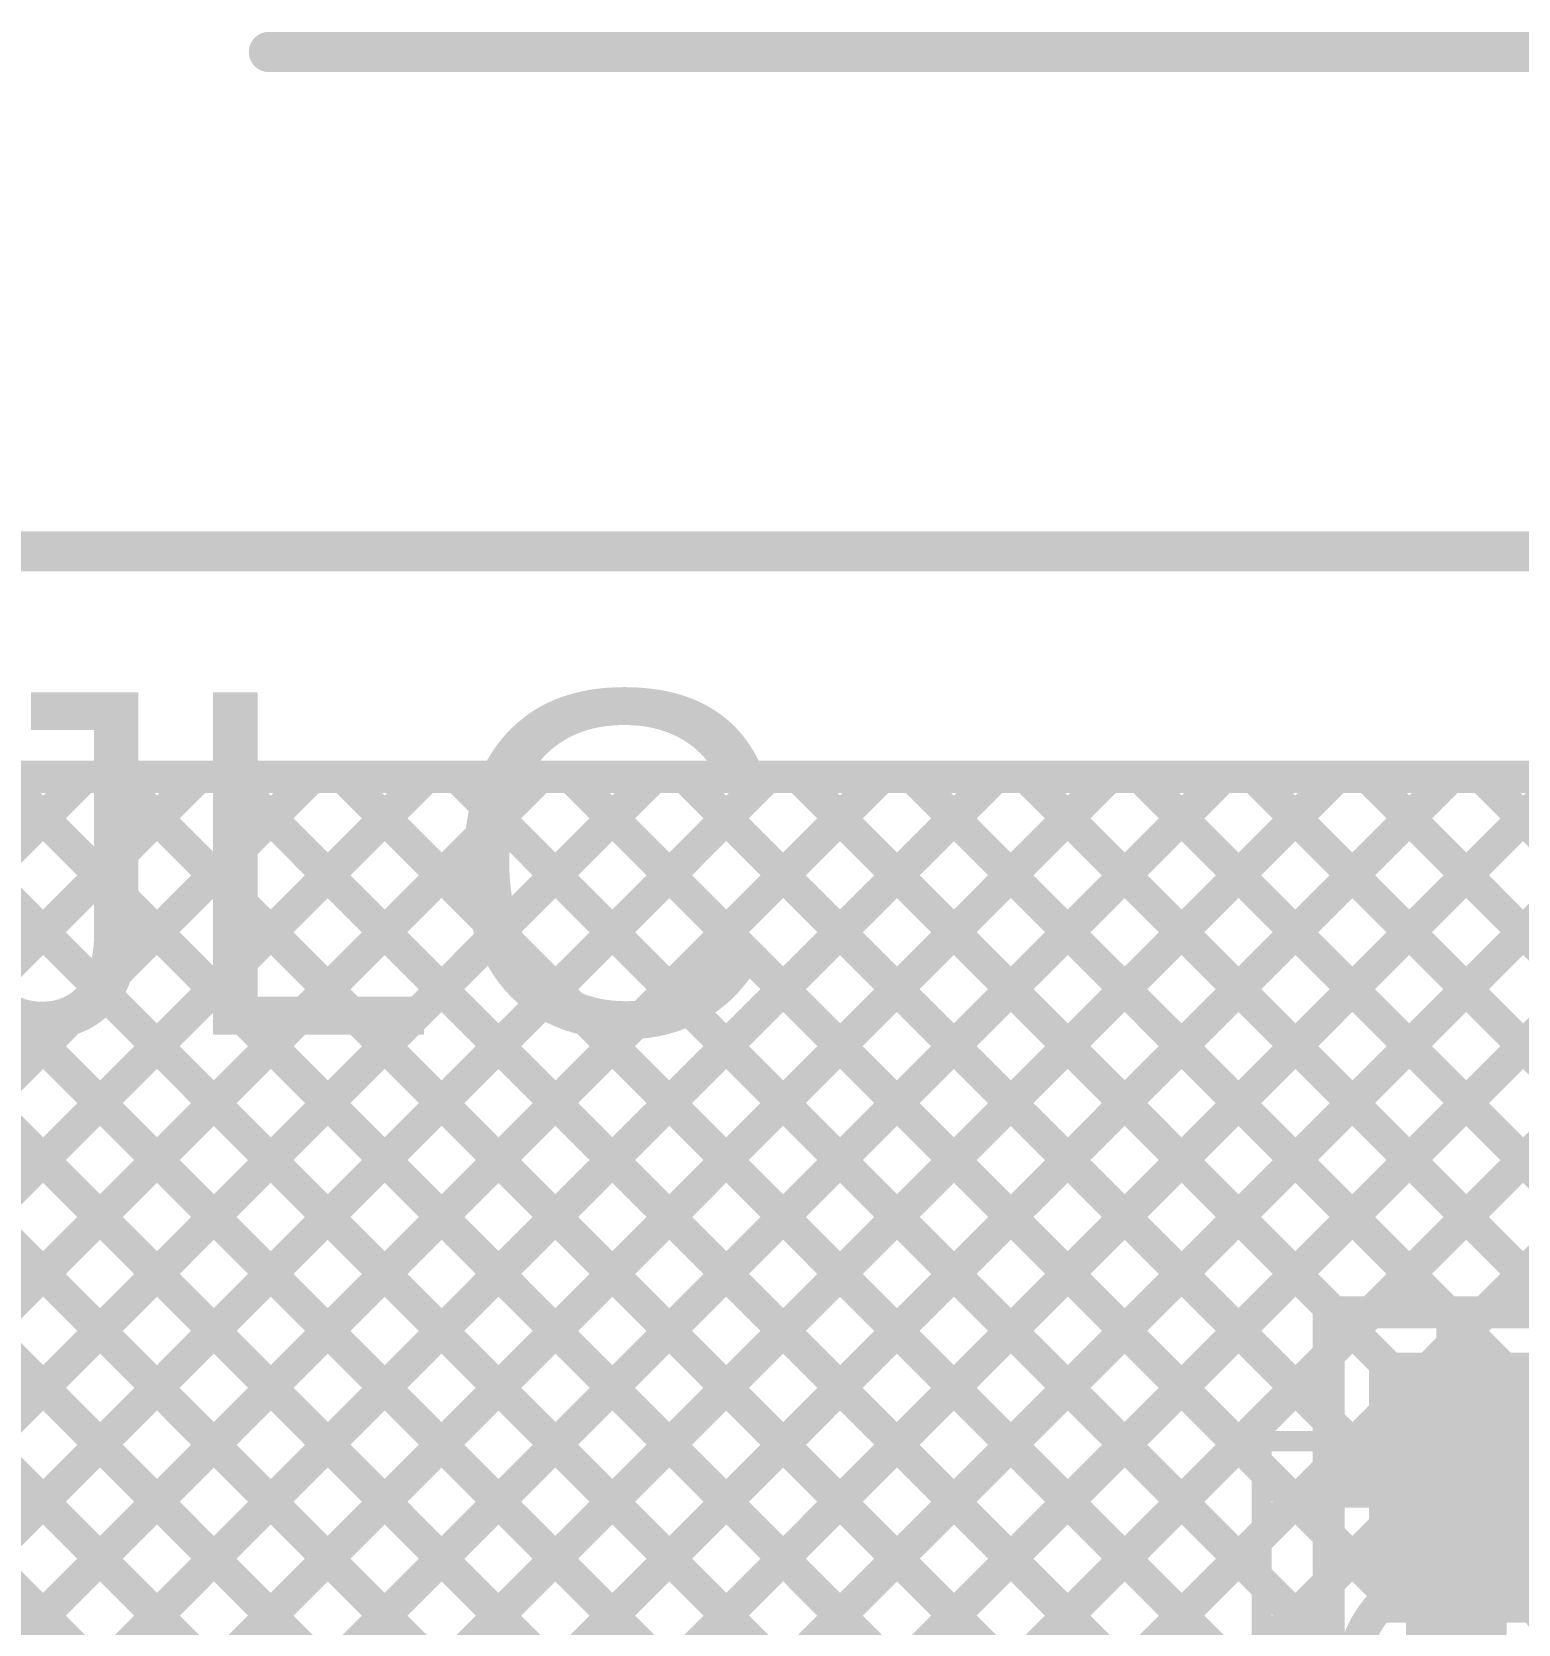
# Model space of a CAD drawing. Header units: millimetres. Extents: x -0.08 to 7.12, y -0.08 to 3.98.
# Drawn here: x 3.6285 to 3.9977, y 3.5656 to 3.961 of the extents above; entities that cross this region are included whole.
import ezdxf

# ---------------------------------------------------------------- set-up
doc = ezdxf.new("R2010")
doc.units = ezdxf.units.MM
doc.header["$MEASUREMENT"] = 0
for name, color, linetype in [('BottomLayer', 5, 'Continuous'), ('Mechanical1', 6, 'Continuous'), ('Mechanical2', 216, 'Continuous'), ('TopLayer', 1, 'Continuous'), ('TopOverlay', 2, 'Continuous'), ('TopPaste', 8, 'Continuous'), ('TopSolder', 216, 'Continuous')]:
    doc.layers.add(name, color=color, linetype=linetype)
doc.styles.add('Arial', font='', dxfattribs={"height": 0.2})
doc.styles.get('Arial').set_extended_font_data('Arial')

# ---------------------------------------------------------------- blocks, each defined once
blk = doc.blocks.new('41_SMD_UFL_MODULE_39')
at = {"layer": 'TopLayer'}
blk.add_hatch(color=1, dxfattribs=at).paths.add_polyline_path([(0.31496, 0.36732), (0.37402, 0.36732), (0.37402, 0.33189), (0.31496, 0.33189)])
at = {"layer": 'TopPaste'}
blk.add_hatch(color=8, dxfattribs=at).paths.add_polyline_path([(0.31496, 0.36732), (0.37402, 0.36732), (0.37402, 0.33189), (0.31496, 0.33189)])
at = {"layer": 'TopSolder'}
blk.add_hatch(color=216, dxfattribs=at).paths.add_polyline_path([(0.31096, 0.37132), (0.37802, 0.37132), (0.37802, 0.32789), (0.31096, 0.32789)])
at = {"layer": 'TopOverlay', "const_width": 0.005}
for points in [[(-0.356, 0.398), (0.356, 0.398)], [(0.356, 0.398), (0.356, 0.377)]]:
    blk.add_lwpolyline(points, dxfattribs=at)
at = {"layer": 'TopOverlay', "const_width": 0.0025}
for points in [[(0.35475, 0.398, 1), (0.35725, 0.398, 1)], [(0.35475, 0.398, 1), (0.35725, 0.398, 1)], [(0.35475, 0.377, 1), (0.35725, 0.377, 1)]]:
    blk.add_lwpolyline(points, format="xyb", close=True, dxfattribs=at)

msp = doc.modelspace()

# ---------------------------------------------------------------- linework, layer by layer
at = {"layer": 'BottomLayer'}
for points, const_width in [([(0.05348, 3.776), (5.63159, 3.776)], 0.008), ([(3.13511, 3.2695), (3.64161, 3.776)], 0.008), ([(3.16339, 3.2695), (3.66989, 3.776)], 0.008), ([(3.19167, 3.2695), (3.69817, 3.776)], 0.008), ([(3.21996, 3.2695), (3.72646, 3.776)], 0.008), ([(3.24824, 3.2695), (3.75474, 3.776)], 0.008), ([(3.27653, 3.2695), (3.78303, 3.776)], 0.008), ([(3.30481, 3.2695), (3.81131, 3.776)], 0.008), ([(3.3331, 3.2695), (3.8396, 3.776)], 0.008), ([(3.36138, 3.2695), (3.86788, 3.776)], 0.008), ([(3.38966, 3.2695), (3.89616, 3.776)], 0.008), ([(3.41795, 3.2695), (3.92445, 3.776)], 0.008), ([(3.42298, 3.776), (3.9635, 3.23548)], 0.008), ([(3.44623, 3.2695), (3.95273, 3.776)], 0.008), ([(3.45126, 3.776), (3.9635, 3.26376)], 0.008), ([(3.47452, 3.2695), (3.98102, 3.776)], 0.008), ([(3.47955, 3.776), (3.9635, 3.29205)], 0.008), ([(3.5028, 3.2695), (4.0093, 3.776)], 0.008), ([(3.50783, 3.776), (3.9635, 3.32033)], 0.008), ([(3.53109, 3.2695), (4.03759, 3.776)], 0.008), ([(3.53611, 3.776), (3.9635, 3.34861)], 0.008), ([(3.55937, 3.2695), (4.06587, 3.776)], 0.008), ([(3.5644, 3.776), (3.9635, 3.3769)], 0.008), ([(3.58765, 3.2695), (4.09415, 3.776)], 0.008), ([(3.59268, 3.776), (3.9635, 3.40518)], 0.008), ([(3.61594, 3.2695), (4.12244, 3.776)], 0.008), ([(3.62097, 3.776), (3.9635, 3.43347)], 0.008), ([(3.64422, 3.2695), (4.15072, 3.776)], 0.008), ([(3.64925, 3.776), (3.9635, 3.46175)], 0.008), ([(3.67754, 3.776), (3.9635, 3.49004)], 0.008), ([(3.70582, 3.776), (3.9635, 3.51832)], 0.008), ([(3.7341, 3.776), (3.9566, 3.55351)], 0.008), ([(3.76239, 3.776), (3.96587, 3.57252)], 0.008), ([(3.79067, 3.776), (3.98905, 3.57762)], 0.008), ([(3.81896, 3.776), (4.03187, 3.56309)], 0.008), ([(3.84724, 3.776), (4.04601, 3.57723)], 0.008), ([(3.87553, 3.776), (4.06016, 3.59137)], 0.008), ([(3.90381, 3.776), (4.0743, 3.60551)], 0.008), ([(3.93209, 3.776), (4.08844, 3.61965)], 0.008), ([(3.96038, 3.776), (4.10258, 3.6338)], 0.008), ([(3.98149, 3.57848), (4.17901, 3.776)], 0.008), ([(3.98866, 3.776), (4.11673, 3.64794)], 0.008), ([(4.00142, 3.57013), (4.20729, 3.776)], 0.008), ([(3.98239, 3.55268), (3.98239, 3.5745)], 0.01)]:
    msp.add_lwpolyline(points, dxfattribs=dict(at, const_width=const_width))
for points, const_width in [([(3.63961, 3.776, 1), (3.64361, 3.776, 1)], 0.004), ([(3.64725, 3.776, 1), (3.65125, 3.776, 1)], 0.004), ([(3.66789, 3.776, 1), (3.67189, 3.776, 1)], 0.004), ([(3.67554, 3.776, 1), (3.67954, 3.776, 1)], 0.004), ([(3.69617, 3.776, 1), (3.70017, 3.776, 1)], 0.004), ([(3.70382, 3.776, 1), (3.70782, 3.776, 1)], 0.004), ([(3.72446, 3.776, 1), (3.72846, 3.776, 1)], 0.004), ([(3.7321, 3.776, 1), (3.7361, 3.776, 1)], 0.004), ([(3.75274, 3.776, 1), (3.75674, 3.776, 1)], 0.004), ([(3.76039, 3.776, 1), (3.76439, 3.776, 1)], 0.004), ([(3.78103, 3.776, 1), (3.78503, 3.776, 1)], 0.004), ([(3.78867, 3.776, 1), (3.79267, 3.776, 1)], 0.004), ([(3.80931, 3.776, 1), (3.81331, 3.776, 1)], 0.004), ([(3.81696, 3.776, 1), (3.82096, 3.776, 1)], 0.004), ([(3.8376, 3.776, 1), (3.8416, 3.776, 1)], 0.004), ([(3.84524, 3.776, 1), (3.84924, 3.776, 1)], 0.004), ([(3.86588, 3.776, 1), (3.86988, 3.776, 1)], 0.004), ([(3.87353, 3.776, 1), (3.87753, 3.776, 1)], 0.004), ([(3.89416, 3.776, 1), (3.89816, 3.776, 1)], 0.004), ([(3.90181, 3.776, 1), (3.90581, 3.776, 1)], 0.004), ([(3.92245, 3.776, 1), (3.92645, 3.776, 1)], 0.004), ([(3.93009, 3.776, 1), (3.93409, 3.776, 1)], 0.004), ([(3.95073, 3.776, 1), (3.95473, 3.776, 1)], 0.004), ([(3.95838, 3.776, 1), (3.96238, 3.776, 1)], 0.004), ([(3.97902, 3.776, 1), (3.98302, 3.776, 1)], 0.004), ([(3.98666, 3.776, 1), (3.99066, 3.776, 1)], 0.004), ([(3.97989, 3.5745, 1), (3.98489, 3.5745, 1)], 0.005), ([(3.97949, 3.57848, 1), (3.98349, 3.57848, 1)], 0.004), ([(3.98705, 3.57762, 1), (3.99105, 3.57762, 1)], 0.004), ([(3.96387, 3.57252, 1), (3.96787, 3.57252, 1)], 0.004), ([(3.99942, 3.57013, 1), (4.00342, 3.57013, 1)], 0.004)]:
    msp.add_lwpolyline(points, format="xyb", close=True, dxfattribs=dict(at, const_width=const_width))
at = {"layer": 'BottomLayer', "const_width": 0.008}
msp.add_lwpolyline([(3.9635, 3.5351, -1.467946), (4.0082, 3.55268)], format="xyb", dxfattribs=at)
at = {"layer": 'Mechanical1', "const_width": 0.01}
msp.add_lwpolyline([(3.6874, 3.956), (6.864, 3.956)], dxfattribs=at)
at = {"layer": 'Mechanical1', "const_width": 0.005}
msp.add_lwpolyline([(3.6849, 3.956, 1), (3.6899, 3.956, 1)], format="xyb", close=True, dxfattribs=at)
at = {"layer": 'Mechanical2', "const_width": 0.01}
msp.add_lwpolyline([(-0.079, 3.832), (6.864, 3.832)], dxfattribs=at)
at = {"layer": 'TopLayer'}
for points, const_width in [([(0.05348, 3.776), (5.72959, 3.776)], 0.008), ([(3.08861, 3.223), (3.64161, 3.776)], 0.008), ([(3.11689, 3.223), (3.66989, 3.776)], 0.008), ([(3.14517, 3.223), (3.69817, 3.776)], 0.008), ([(3.17346, 3.223), (3.72646, 3.776)], 0.008), ([(3.20174, 3.223), (3.75474, 3.776)], 0.008), ([(3.23003, 3.223), (3.78303, 3.776)], 0.008), ([(3.25831, 3.223), (3.81131, 3.776)], 0.008), ([(3.2866, 3.223), (3.8396, 3.776)], 0.008), ([(3.31488, 3.223), (3.86788, 3.776)], 0.008), ([(3.34316, 3.223), (3.89616, 3.776)], 0.008), ([(3.37145, 3.223), (3.92445, 3.776)], 0.008), ([(3.39973, 3.223), (3.95273, 3.776)], 0.008), ([(3.42298, 3.776), (3.84155, 3.35742)], 0.008), ([(3.42802, 3.223), (3.98102, 3.776)], 0.008), ([(3.45126, 3.776), (3.8557, 3.37157)], 0.008), ([(3.4563, 3.223), (4.0093, 3.776)], 0.008), ([(3.47955, 3.776), (3.86984, 3.38571)], 0.008), ([(3.48459, 3.223), (4.03759, 3.776)], 0.008), ([(3.50783, 3.776), (3.88398, 3.39985)], 0.008), ([(3.51287, 3.223), (4.06587, 3.776)], 0.008), ([(3.53611, 3.776), (3.89812, 3.41399)], 0.008), ([(3.5644, 3.776), (3.91226, 3.42813)], 0.008), ([(3.59268, 3.776), (3.92641, 3.44228)], 0.008), ([(3.62097, 3.776), (3.94055, 3.45642)], 0.008), ([(3.64925, 3.776), (3.95469, 3.47056)], 0.008), ([(3.67754, 3.776), (3.96883, 3.4847)], 0.008), ([(3.70582, 3.776), (3.98298, 3.49885)], 0.008), ([(3.7341, 3.776), (3.95068, 3.55943)], 0.008), ([(3.76239, 3.776), (3.95068, 3.58771)], 0.008), ([(3.79067, 3.776), (3.95068, 3.616)], 0.008), ([(3.81896, 3.776), (3.95194, 3.64302)], 0.008), ([(3.84724, 3.776), (3.98023, 3.64302)], 0.008), ([(3.87553, 3.776), (4.00851, 3.64302)], 0.008), ([(3.90381, 3.776), (4.04179, 3.63802)], 0.008), ([(3.93209, 3.776), (4.07008, 3.63802)], 0.008), ([(3.96038, 3.776), (4.09836, 3.63802)], 0.008), ([(3.96117, 3.64302), (4.09415, 3.776)], 0.008), ([(3.98866, 3.776), (4.12665, 3.63802)], 0.008), ([(3.98945, 3.64302), (4.12244, 3.776)], 0.008), ([(3.95068, 3.64302), (4.01411, 3.64302)], 0.008), ([(3.95068, 3.55596), (3.95068, 3.64302)], 0.008), ([(3.98239, 3.59949), (3.98239, 3.63902)], 0.01), ([(3.54115, 3.223), (3.95068, 3.63252)], 0.008), ([(3.98239, 3.55268), (3.98239, 3.59949)], 0.025), ([(3.56944, 3.223), (3.95068, 3.60424)], 0.008), ([(3.95468, 3.59949), (3.98239, 3.59949)], 0.01), ([(3.59772, 3.223), (3.95068, 3.57595)], 0.008)]:
    msp.add_lwpolyline(points, dxfattribs=dict(at, const_width=const_width))
for points, const_width in [([(3.63961, 3.776, 1), (3.64361, 3.776, 1)], 0.004), ([(3.64725, 3.776, 1), (3.65125, 3.776, 1)], 0.004), ([(3.66789, 3.776, 1), (3.67189, 3.776, 1)], 0.004), ([(3.67554, 3.776, 1), (3.67954, 3.776, 1)], 0.004), ([(3.69617, 3.776, 1), (3.70017, 3.776, 1)], 0.004), ([(3.70382, 3.776, 1), (3.70782, 3.776, 1)], 0.004), ([(3.72446, 3.776, 1), (3.72846, 3.776, 1)], 0.004), ([(3.7321, 3.776, 1), (3.7361, 3.776, 1)], 0.004), ([(3.75274, 3.776, 1), (3.75674, 3.776, 1)], 0.004), ([(3.76039, 3.776, 1), (3.76439, 3.776, 1)], 0.004), ([(3.78103, 3.776, 1), (3.78503, 3.776, 1)], 0.004), ([(3.78867, 3.776, 1), (3.79267, 3.776, 1)], 0.004), ([(3.80931, 3.776, 1), (3.81331, 3.776, 1)], 0.004), ([(3.81696, 3.776, 1), (3.82096, 3.776, 1)], 0.004), ([(3.8376, 3.776, 1), (3.8416, 3.776, 1)], 0.004), ([(3.84524, 3.776, 1), (3.84924, 3.776, 1)], 0.004), ([(3.86588, 3.776, 1), (3.86988, 3.776, 1)], 0.004), ([(3.87353, 3.776, 1), (3.87753, 3.776, 1)], 0.004), ([(3.89416, 3.776, 1), (3.89816, 3.776, 1)], 0.004), ([(3.90181, 3.776, 1), (3.90581, 3.776, 1)], 0.004), ([(3.92245, 3.776, 1), (3.92645, 3.776, 1)], 0.004), ([(3.93009, 3.776, 1), (3.93409, 3.776, 1)], 0.004), ([(3.95073, 3.776, 1), (3.95473, 3.776, 1)], 0.004), ([(3.95838, 3.776, 1), (3.96238, 3.776, 1)], 0.004), ([(3.97902, 3.776, 1), (3.98302, 3.776, 1)], 0.004), ([(3.98666, 3.776, 1), (3.99066, 3.776, 1)], 0.004), ([(3.94868, 3.64302, 1), (3.95268, 3.64302, 1)], 0.004), ([(3.94868, 3.64302, 1), (3.95268, 3.64302, 1)], 0.004), ([(3.94994, 3.64302, 1), (3.95394, 3.64302, 1)], 0.004), ([(3.95917, 3.64302, 1), (3.96317, 3.64302, 1)], 0.004), ([(3.97823, 3.64302, 1), (3.98223, 3.64302, 1)], 0.004), ([(3.98745, 3.64302, 1), (3.99145, 3.64302, 1)], 0.004), ([(3.97989, 3.63902, 1), (3.98489, 3.63902, 1)], 0.005), ([(3.94868, 3.63252, 1), (3.95268, 3.63252, 1)], 0.004), ([(3.94868, 3.616, 1), (3.95268, 3.616, 1)], 0.004), ([(3.97614, 3.59949, 1), (3.98864, 3.59949, 1)], 0.0125), ([(3.94868, 3.60424, 1), (3.95268, 3.60424, 1)], 0.004), ([(3.95218, 3.59949, 1), (3.95718, 3.59949, 1)], 0.005), ([(3.97989, 3.59949, 1), (3.98489, 3.59949, 1)], 0.005), ([(3.97989, 3.59949, 1), (3.98489, 3.59949, 1)], 0.005), ([(3.94868, 3.58771, 1), (3.95268, 3.58771, 1)], 0.004), ([(3.94868, 3.57595, 1), (3.95268, 3.57595, 1)], 0.004)]:
    msp.add_lwpolyline(points, format="xyb", close=True, dxfattribs=dict(at, const_width=const_width))

# ---------------------------------------------------------------- block references
at = {"rotation": 90}
msp.add_blockref('41_SMD_UFL_MODULE_39', (4.332, 3.255), dxfattribs=at)

# ---------------------------------------------------------------- texts
at = {"layer": 'TopOverlay', "style": 'Arial'}
msp.add_text('JLCJLCJLCJLC', height=0.085, rotation=360, dxfattribs=at).set_placement((2.971, 3.712))

doc.saveas('drawing.dxf')
